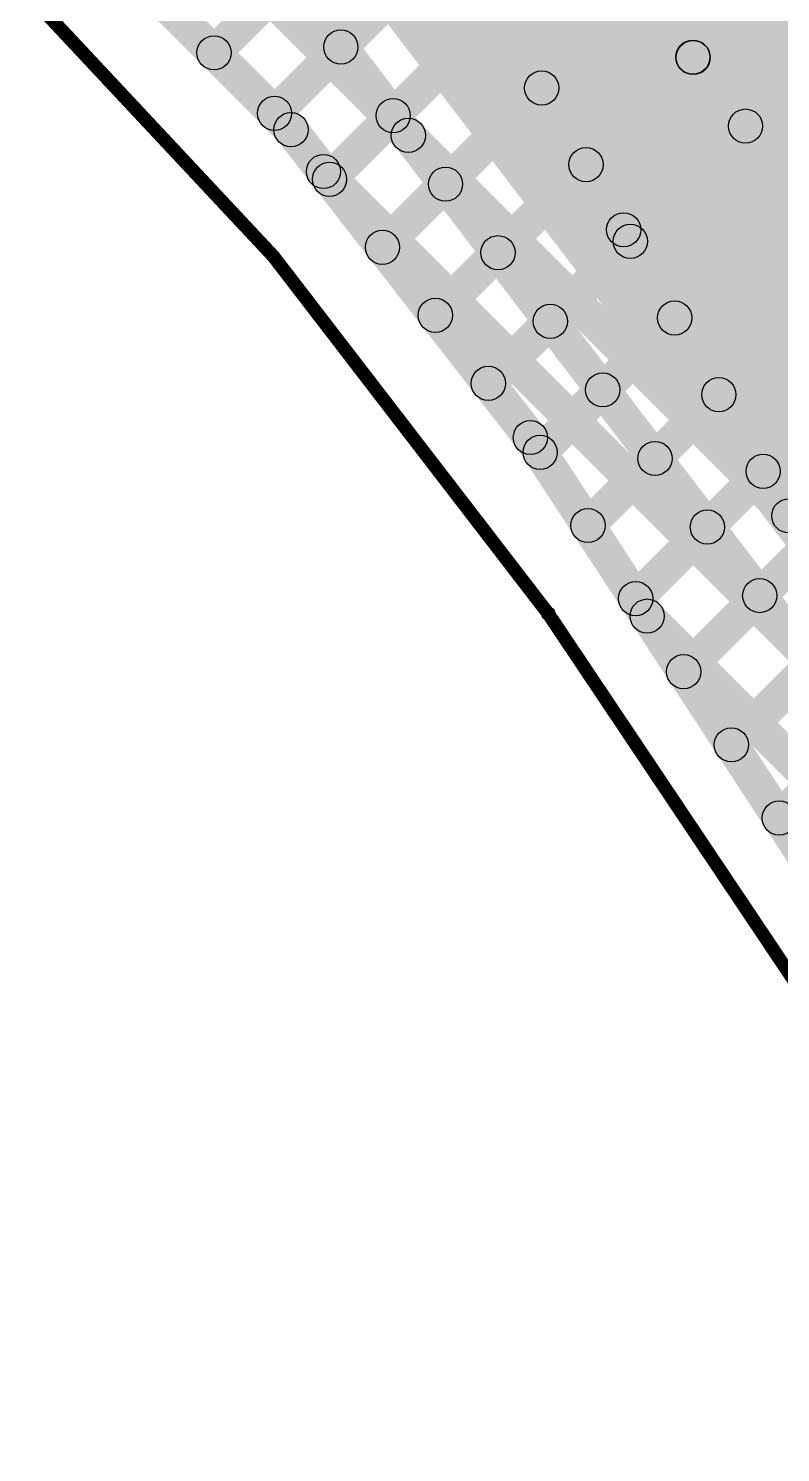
# Model space of a CAD drawing. Header units: millimetres. Extents: x 1.49 to 4.64, y 4.45 to 5.86.
# Drawn here: x 4.0383 to 4.2581, y 4.6683 to 5.0846 of the extents above; entities that cross this region are included whole.
import ezdxf

# ---------------------------------------------------------------- set-up
doc = ezdxf.new("R2010")
doc.units = ezdxf.units.MM
doc.header["$MEASUREMENT"] = 0
for name, color, linetype in [('BottomLayer', 5, 'Continuous'), ('Mechanical2', 216, 'Continuous'), ('TopLayer', 1, 'Continuous')]:
    doc.layers.add(name, color=color, linetype=linetype)

msp = doc.modelspace()

# ---------------------------------------------------------------- hatches: boundary and pattern name
at = {"layer": 'BottomLayer'}
for points in [[(4.10785, 5.2312), (4.1158, 5.23727), (4.53576, 4.68731), (4.52782, 4.68124)], [(4.11473, 5.22226), (4.1218, 5.22933), (4.62648, 4.72466), (4.61941, 4.71759)], [(3.97436, 5.22121), (3.98143, 5.22828), (4.15284, 5.05688), (4.14577, 5.04981)], [(4.06013, 5.19483), (4.09987, 5.22517), (4.51987, 4.67517), (4.48013, 4.64483)], [(4.23611, 5.07257), (4.22904, 5.07964), (4.37576, 5.22636), (4.38283, 5.21929)], [(4.25142, 5.05252), (4.24435, 5.05959), (4.39106, 5.2063), (4.39813, 5.19923)], [(4.04887, 5.17662), (4.05681, 5.18269), (4.47218, 4.63876), (4.46424, 4.63269)], [(4.04146, 5.12146), (4.04854, 5.12854), (4.11854, 5.05854), (4.11146, 5.05146)], [(4.09606, 5.07394), (4.08899, 5.08101), (4.11073, 5.10275), (4.1178, 5.09568)], [(4.11374, 5.05626), (4.10667, 5.06333), (4.12604, 5.08271), (4.13311, 5.07564)], [(4.22895, 5.07268), (4.23602, 5.07975), (4.56671, 4.74907), (4.55964, 4.742)], [(4.12981, 5.03698), (4.12273, 5.04405), (4.14135, 5.06266), (4.14842, 5.05559)], [(4.11105, 5.05193), (4.11895, 5.05807), (4.18895, 4.96807), (4.18105, 4.96193)], [(4.12096, 5.03926), (4.12803, 5.04633), (4.26706, 4.9073), (4.25999, 4.90022)], [(4.14527, 5.01709), (4.1382, 5.02416), (4.15666, 5.04261), (4.16373, 5.03554)], [(4.16074, 4.9972), (4.15367, 5.00427), (4.17197, 5.02257), (4.17904, 5.0155)], [(4.17621, 4.97731), (4.16914, 4.98438), (4.18727, 5.00252), (4.19435, 4.99545)], [(4.19137, 4.95712), (4.1843, 4.96419), (4.20258, 4.98247), (4.20965, 4.9754)], [(4.18082, 4.96226), (4.18918, 4.96774), (4.27418, 4.83774), (4.26582, 4.83226)], [(4.20535, 4.93575), (4.19828, 4.94282), (4.21789, 4.96243), (4.22496, 4.95536)], [(4.21933, 4.91437), (4.21226, 4.92144), (4.2332, 4.94238), (4.24027, 4.93531)], [(4.23331, 4.89299), (4.22624, 4.90006), (4.24851, 4.92233), (4.25558, 4.91526)], [(4.21559, 4.90927), (4.22266, 4.91634), (4.38129, 4.75772), (4.37422, 4.75064)], [(4.24728, 4.87161), (4.24021, 4.87868), (4.26382, 4.90229), (4.27089, 4.89522)], [(4.26126, 4.85023), (4.25419, 4.85731), (4.27913, 4.88224), (4.2862, 4.87517)]]:
    msp.add_hatch(color=5, dxfattribs=at).paths.add_polyline_path(points)
h = msp.add_hatch(color=5, dxfattribs=at)
edge = h.paths.add_edge_path()
edge.add_arc((4.12958, 5.07917), 0.005, 0, 360)
h = msp.add_hatch(color=5, dxfattribs=at)
edge = h.paths.add_edge_path()
edge.add_arc((4.09252, 5.07748), 0.005, 0, 360)
h = msp.add_hatch(color=5, dxfattribs=at)
edge = h.paths.add_edge_path()
edge.add_arc((4.23249, 5.07622), 0.005, 0, 360)
h = msp.add_hatch(color=5, dxfattribs=at)
edge = h.paths.add_edge_path()
edge.add_arc((4.23258, 5.07611), 0.005, 0, 360)
h = msp.add_hatch(color=5, dxfattribs=at)
edge = h.paths.add_edge_path()
edge.add_arc((4.1102, 5.0598), 0.005, 0, 360)
h = msp.add_hatch(color=5, dxfattribs=at)
edge = h.paths.add_edge_path()
edge.add_arc((4.14488, 5.05913), 0.005, 0, 360)
h = msp.add_hatch(color=5, dxfattribs=at)
edge = h.paths.add_edge_path()
edge.add_arc((4.115, 5.055), 0.005, 0, 360)
h = msp.add_hatch(color=5, dxfattribs=at)
edge = h.paths.add_edge_path()
edge.add_arc((4.115, 5.055), 0.005, 0, 360)
h = msp.add_hatch(color=5, dxfattribs=at)
edge = h.paths.add_edge_path()
edge.add_arc((4.24788, 5.05606), 0.005, 0, 360)
h = msp.add_hatch(color=5, dxfattribs=at)
edge = h.paths.add_edge_path()
edge.add_arc((4.1493, 5.05334), 0.005, 0, 360)
h = msp.add_hatch(color=5, dxfattribs=at)
edge = h.paths.add_edge_path()
edge.add_arc((4.1245, 5.04279), 0.005, 0, 360)
h = msp.add_hatch(color=5, dxfattribs=at)
edge = h.paths.add_edge_path()
edge.add_arc((4.12627, 5.04051), 0.005, 0, 360)
h = msp.add_hatch(color=5, dxfattribs=at)
edge = h.paths.add_edge_path()
edge.add_arc((4.16019, 5.03908), 0.005, 0, 360)
h = msp.add_hatch(color=5, dxfattribs=at)
edge = h.paths.add_edge_path()
edge.add_arc((4.14174, 5.02062), 0.005, 0, 360)
h = msp.add_hatch(color=5, dxfattribs=at)
edge = h.paths.add_edge_path()
edge.add_arc((4.1755, 5.01903), 0.005, 0, 360)
h = msp.add_hatch(color=5, dxfattribs=at)
edge = h.paths.add_edge_path()
edge.add_arc((4.15721, 5.00074), 0.005, 0, 360)
h = msp.add_hatch(color=5, dxfattribs=at)
edge = h.paths.add_edge_path()
edge.add_arc((4.19081, 4.99898), 0.005, 0, 360)
h = msp.add_hatch(color=5, dxfattribs=at)
edge = h.paths.add_edge_path()
edge.add_arc((4.17267, 4.98085), 0.005, 0, 360)
h = msp.add_hatch(color=5, dxfattribs=at)
edge = h.paths.add_edge_path()
edge.add_arc((4.20612, 4.97894), 0.005, 0, 360)
h = msp.add_hatch(color=5, dxfattribs=at)
edge = h.paths.add_edge_path()
edge.add_arc((4.185, 4.965), 0.005, 0, 360)
h = msp.add_hatch(color=5, dxfattribs=at)
edge = h.paths.add_edge_path()
edge.add_arc((4.185, 4.965), 0.005, 0, 360)
h = msp.add_hatch(color=5, dxfattribs=at)
edge = h.paths.add_edge_path()
edge.add_arc((4.18784, 4.96066), 0.005, 0, 360)
h = msp.add_hatch(color=5, dxfattribs=at)
edge = h.paths.add_edge_path()
edge.add_arc((4.22143, 4.95889), 0.005, 0, 360)
h = msp.add_hatch(color=5, dxfattribs=at)
edge = h.paths.add_edge_path()
edge.add_arc((4.20182, 4.93928), 0.005, 0, 360)
h = msp.add_hatch(color=5, dxfattribs=at)
edge = h.paths.add_edge_path()
edge.add_arc((4.23674, 4.93884), 0.005, 0, 360)
h = msp.add_hatch(color=5, dxfattribs=at)
edge = h.paths.add_edge_path()
edge.add_arc((4.21579, 4.9179), 0.005, 0, 360)
h = msp.add_hatch(color=5, dxfattribs=at)
edge = h.paths.add_edge_path()
edge.add_arc((4.25204, 4.9188), 0.005, 0, 360)
h = msp.add_hatch(color=5, dxfattribs=at)
edge = h.paths.add_edge_path()
edge.add_arc((4.21913, 4.9128), 0.005, 0, 360)
h = msp.add_hatch(color=5, dxfattribs=at)
edge = h.paths.add_edge_path()
edge.add_arc((4.22977, 4.89653), 0.005, 0, 360)
h = msp.add_hatch(color=5, dxfattribs=at)
edge = h.paths.add_edge_path()
edge.add_arc((4.24375, 4.87515), 0.005, 0, 360)
h = msp.add_hatch(color=5, dxfattribs=at)
edge = h.paths.add_edge_path()
edge.add_arc((4.25773, 4.85377), 0.005, 0, 360)
at = {"layer": 'Mechanical2'}
h = msp.add_hatch(color=216, dxfattribs=at)
edge = h.paths.add_edge_path()
edge.add_arc((4.19021, 4.91352), 0.00197, 0, 360)
h = msp.add_hatch(color=216, dxfattribs=at)
edge = h.paths.add_edge_path()
edge.add_arc((4.19021, 4.91352), 0.00197, 0, 360)
at = {"layer": 'TopLayer'}
for points in [[(3.73686, 5.45871), (3.74393, 5.46578), (4.26408, 4.94564), (4.25701, 4.93857)], [(4.32663, 4.85764), (4.46511, 4.93759), (4.26947, 5.27645), (4.13099, 5.1965)], [(4.11164, 5.19), (4.1203, 5.195), (4.32547, 4.83965), (4.31681, 4.83465)], [(4.0616, 5.16933), (4.06867, 5.1764), (4.21578, 5.02929), (4.20871, 5.02222)], [(4.09606, 5.07394), (4.08899, 5.08101), (4.14596, 5.13798), (4.15303, 5.13091)], [(4.04146, 5.12146), (4.04854, 5.12854), (4.11854, 5.05854), (4.11146, 5.05146)], [(4.11374, 5.05626), (4.10667, 5.06333), (4.1589, 5.11556), (4.16597, 5.10849)], [(4.12981, 5.03698), (4.12273, 5.04405), (4.17184, 5.09315), (4.17891, 5.08608)], [(4.14527, 5.01709), (4.1382, 5.02416), (4.18478, 5.07074), (4.19185, 5.06367)], [(4.11105, 5.05193), (4.11895, 5.05807), (4.18895, 4.96807), (4.18105, 4.96193)], [(4.12096, 5.03926), (4.12803, 5.04633), (4.31237, 4.86199), (4.3053, 4.85491)], [(4.16074, 4.9972), (4.15367, 5.00427), (4.19772, 5.04832), (4.20479, 5.04125)], [(4.17621, 4.97731), (4.16914, 4.98438), (4.21066, 5.02591), (4.21773, 5.01884)], [(4.19137, 4.95712), (4.1843, 4.96419), (4.2236, 5.00349), (4.23067, 4.99642)], [(4.20535, 4.93575), (4.19828, 4.94282), (4.23654, 4.98108), (4.24361, 4.97401)], [(4.18082, 4.96226), (4.18918, 4.96774), (4.27418, 4.83774), (4.26582, 4.83226)], [(4.21933, 4.91437), (4.21226, 4.92144), (4.24948, 4.95866), (4.25656, 4.95159)], [(4.23331, 4.89299), (4.22624, 4.90006), (4.26242, 4.93625), (4.2695, 4.92918)], [(4.21559, 4.90927), (4.22266, 4.91634), (4.43041, 4.7086), (4.42333, 4.70153)], [(4.24728, 4.87161), (4.24021, 4.87868), (4.27537, 4.91384), (4.28244, 4.90676)], [(4.26126, 4.85023), (4.25419, 4.85731), (4.28831, 4.89142), (4.29538, 4.88435)]]:
    msp.add_hatch(color=1, dxfattribs=at).paths.add_polyline_path(points)
h = msp.add_hatch(color=1, dxfattribs=at)
edge = h.paths.add_edge_path()
edge.add_arc((4.09252, 5.07748), 0.005, 0, 360)
h = msp.add_hatch(color=1, dxfattribs=at)
edge = h.paths.add_edge_path()
edge.add_arc((4.18831, 5.0672), 0.005, 0, 360)
h = msp.add_hatch(color=1, dxfattribs=at)
edge = h.paths.add_edge_path()
edge.add_arc((4.1102, 5.0598), 0.005, 0, 360)
h = msp.add_hatch(color=1, dxfattribs=at)
edge = h.paths.add_edge_path()
edge.add_arc((4.115, 5.055), 0.005, 0, 360)
h = msp.add_hatch(color=1, dxfattribs=at)
edge = h.paths.add_edge_path()
edge.add_arc((4.115, 5.055), 0.005, 0, 360)
h = msp.add_hatch(color=1, dxfattribs=at)
edge = h.paths.add_edge_path()
edge.add_arc((4.1245, 5.04279), 0.005, 0, 360)
h = msp.add_hatch(color=1, dxfattribs=at)
edge = h.paths.add_edge_path()
edge.add_arc((4.20126, 5.04479), 0.005, 0, 360)
h = msp.add_hatch(color=1, dxfattribs=at)
edge = h.paths.add_edge_path()
edge.add_arc((4.12627, 5.04051), 0.005, 0, 360)
h = msp.add_hatch(color=1, dxfattribs=at)
edge = h.paths.add_edge_path()
edge.add_arc((4.21224, 5.02575), 0.005, 0, 360)
h = msp.add_hatch(color=1, dxfattribs=at)
edge = h.paths.add_edge_path()
edge.add_arc((4.14174, 5.02062), 0.005, 0, 360)
h = msp.add_hatch(color=1, dxfattribs=at)
edge = h.paths.add_edge_path()
edge.add_arc((4.2142, 5.02237), 0.005, 0, 360)
h = msp.add_hatch(color=1, dxfattribs=at)
edge = h.paths.add_edge_path()
edge.add_arc((4.15721, 5.00074), 0.005, 0, 360)
h = msp.add_hatch(color=1, dxfattribs=at)
edge = h.paths.add_edge_path()
edge.add_arc((4.22714, 4.99996), 0.005, 0, 360)
h = msp.add_hatch(color=1, dxfattribs=at)
edge = h.paths.add_edge_path()
edge.add_arc((4.17267, 4.98085), 0.005, 0, 360)
h = msp.add_hatch(color=1, dxfattribs=at)
edge = h.paths.add_edge_path()
edge.add_arc((4.24008, 4.97754), 0.005, 0, 360)
h = msp.add_hatch(color=1, dxfattribs=at)
edge = h.paths.add_edge_path()
edge.add_arc((4.185, 4.965), 0.005, 0, 360)
h = msp.add_hatch(color=1, dxfattribs=at)
edge = h.paths.add_edge_path()
edge.add_arc((4.185, 4.965), 0.005, 0, 360)
h = msp.add_hatch(color=1, dxfattribs=at)
edge = h.paths.add_edge_path()
edge.add_arc((4.18784, 4.96066), 0.005, 0, 360)
h = msp.add_hatch(color=1, dxfattribs=at)
edge = h.paths.add_edge_path()
edge.add_arc((4.25302, 4.95513), 0.005, 0, 360)
h = msp.add_hatch(color=1, dxfattribs=at)
edge = h.paths.add_edge_path()
edge.add_arc((4.26054, 4.9421), 0.005, 0, 360)
h = msp.add_hatch(color=1, dxfattribs=at)
edge = h.paths.add_edge_path()
edge.add_arc((4.20182, 4.93928), 0.005, 0, 360)
h = msp.add_hatch(color=1, dxfattribs=at)
edge = h.paths.add_edge_path()
edge.add_arc((4.21579, 4.9179), 0.005, 0, 360)
h = msp.add_hatch(color=1, dxfattribs=at)
edge = h.paths.add_edge_path()
edge.add_arc((4.21913, 4.9128), 0.005, 0, 360)
h = msp.add_hatch(color=1, dxfattribs=at)
edge = h.paths.add_edge_path()
edge.add_arc((4.22977, 4.89653), 0.005, 0, 360)
h = msp.add_hatch(color=1, dxfattribs=at)
edge = h.paths.add_edge_path()
edge.add_arc((4.24375, 4.87515), 0.005, 0, 360)
h = msp.add_hatch(color=1, dxfattribs=at)
edge = h.paths.add_edge_path()
edge.add_arc((4.25773, 4.85377), 0.005, 0, 360)

# ---------------------------------------------------------------- linework, layer by layer
at = {"layer": 'BottomLayer'}
for centre in [(4.12958, 5.07917), (4.09252, 5.07748), (4.23249, 5.07622), (4.23258, 5.07611), (4.1102, 5.0598), (4.14488, 5.05913), (4.115, 5.055), (4.115, 5.055), (4.24788, 5.05606), (4.1493, 5.05334), (4.1245, 5.04279), (4.12627, 5.04051), (4.16019, 5.03908), (4.14174, 5.02062), (4.1755, 5.01903), (4.15721, 5.00074), (4.19081, 4.99898), (4.17267, 4.98085), (4.20612, 4.97894), (4.185, 4.965), (4.185, 4.965), (4.18784, 4.96066), (4.22143, 4.95889), (4.20182, 4.93928), (4.23674, 4.93884), (4.21579, 4.9179), (4.25204, 4.9188), (4.21913, 4.9128), (4.22977, 4.89653), (4.24375, 4.87515), (4.25773, 4.85377)]:
    msp.add_circle(centre, 0.005, dxfattribs=at)
at = {"layer": 'Mechanical2', "const_width": 0.00394}
for points in [[(1.49178, 4.82969, -0.650988), (4.64195, 4.82969)], [(1.94352, 4.91352, -0.522724), (4.19021, 4.91352)], [(4.19021, 4.91352, -0.026009), (4.46358, 4.47307)]]:
    msp.add_lwpolyline(points, format="xyb", dxfattribs=at)
at = {"layer": 'Mechanical2'}
msp.add_circle((4.19021, 4.91352), 0.00197, dxfattribs=at)
msp.add_circle((4.19021, 4.91352), 0.00197, dxfattribs=at)
at = {"layer": 'TopLayer'}
for centre in [(4.09252, 5.07748), (4.18831, 5.0672), (4.1102, 5.0598), (4.115, 5.055), (4.115, 5.055), (4.1245, 5.04279), (4.20126, 5.04479), (4.12627, 5.04051), (4.21224, 5.02575), (4.14174, 5.02062), (4.2142, 5.02237), (4.15721, 5.00074), (4.22714, 4.99996), (4.17267, 4.98085), (4.24008, 4.97754), (4.185, 4.965), (4.185, 4.965), (4.18784, 4.96066), (4.25302, 4.95513), (4.26054, 4.9421), (4.20182, 4.93928), (4.21579, 4.9179), (4.21913, 4.9128), (4.22977, 4.89653), (4.24375, 4.87515), (4.25773, 4.85377)]:
    msp.add_circle(centre, 0.005, dxfattribs=at)

doc.saveas('drawing.dxf')
